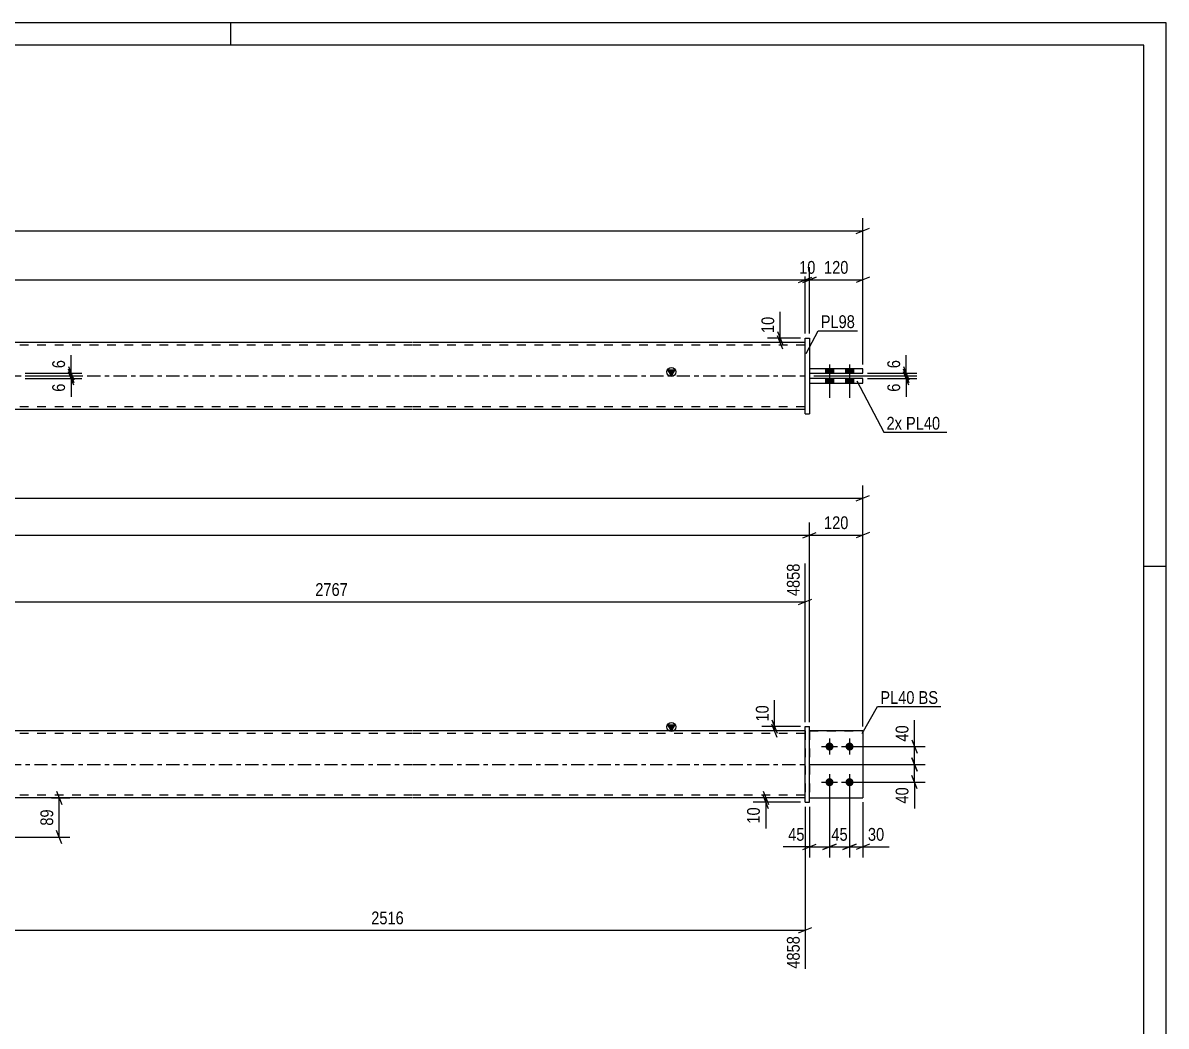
# Model space of a CAD drawing. Header units: millimetres. Extents: x 0 to 594, y 0 to 420.
# Drawn here: x 337.3 to 594, y 194.8 to 420 of the extents above; entities that cross this region are included whole.
import ezdxf

# ---------------------------------------------------------------- set-up
doc = ezdxf.new("R2010")
doc.units = ezdxf.units.MM
doc.linetypes.add('DXK_LINE_DOT2', pattern=[3.9198, 1.9599, -1.9599])
doc.linetypes.add('DXK_LINE_DOT3', pattern=[5.9187, 2.979, -0.9799, 0.9799, -0.9799])
doc.styles.add('Arial Narrow', font='ARIALN.TTF', dxfattribs={"height": 0.2})

# ---------------------------------------------------------------- blocks, each defined once
blk = doc.blocks.new('Unknown-580609276-1130')
at = {"color": 5, "linetype": 'Continuous'}
for p, q in [((594, 420), (0, 420)), ((384, 415), (384, 420)), ((594, 0), (594, 420)), ((589, 415), (5, 415)), ((589, 5), (589, 415)), ((594, 298), (589, 298))]:
    blk.add_line(p, q, dxfattribs=at)
blk = doc.blocks.new('Part-580609276-1695 - 1673')
at = {"color": 2, "linetype": 'Continuous'}
for p, q in [((525.93, 261.04), (513.93, 261.04)), ((525.93, 261.04), (525.93, 261.04)), ((525.93, 261.04), (525.93, 246.04)), ((513.93, 246.04), (525.93, 246.04))]:
    blk.add_line(p, q, dxfattribs=at)
at = {"color": 7, "linetype": 'DXK_LINE_DOT2'}
for p, q in [((513.93, 261.04), (525.93, 261.04)), ((513.93, 261.04), (513.93, 261.04)), ((513.93, 261.04), (513.93, 246.04)), ((513.93, 246.04), (525.93, 246.04))]:
    blk.add_line(p, q, dxfattribs=at)
blk = doc.blocks.new('Part-580609276-1700 - 1673')
at = {"linetype": 'Continuous'}
blk.add_hatch(color=2, dxfattribs=at).paths.add_polyline_path([(482.93, 261.04), (482.13, 262.44), (483.73, 262.44)])
at = {"color": 2, "linetype": 'Continuous'}
for p, q in [((482.93, 261.04), (482.13, 262.44)), ((482.13, 262.44), (483.73, 262.44)), ((483.73, 262.44), (482.93, 261.04)), ((424.83, 261.04), (91.32, 261.04)), ((512.93, 261.04), (424.93, 261.04)), ((424.83, 246.04), (91.32, 246.04)), ((512.93, 246.04), (424.93, 246.04))]:
    blk.add_line(p, q, dxfattribs=at)
at = {"color": 7, "linetype": 'DXK_LINE_DOT2'}
for p, q in [((424.83, 260.44), (91.32, 260.44)), ((512.93, 260.44), (424.93, 260.44)), ((512.93, 261.04), (512.93, 246.04)), ((424.83, 246.64), (91.32, 246.64)), ((512.93, 246.64), (424.93, 246.64))]:
    blk.add_line(p, q, dxfattribs=at)
at = {"color": 7, "linetype": 'DXK_LINE_DOT3'}
for p, q in [((91.32, 253.54), (424.83, 253.54)), ((424.93, 253.54), (512.93, 253.54))]:
    blk.add_line(p, q, dxfattribs=at)
at = {"color": 2, "linetype": 'Continuous'}
blk.add_circle((482.93, 261.94), 1, dxfattribs=at)
blk = doc.blocks.new('Part-580609276-1685 - 1673')
at = {"color": 2, "linetype": 'Continuous'}
for p, q in [((512.93, 262.04), (513.93, 262.04)), ((512.93, 245.04), (512.93, 262.04)), ((513.93, 245.03), (513.93, 262.04)), ((512.93, 245.03), (512.93, 245.04)), ((512.93, 245.04), (513.93, 245.04))]:
    blk.add_line(p, q, dxfattribs=at)
at = {"color": 7, "linetype": 'DXK_LINE_DOT2'}
for p, q in [((512.93, 262.03), (513.93, 262.03)), ((512.93, 245.03), (513.93, 245.03))]:
    blk.add_line(p, q, dxfattribs=at)
blk = doc.blocks.new('Part-580609276-1690 - 1673')
at = {"color": 7, "linetype": 'DXK_LINE_DOT2'}
for p, q in [((513.93, 261.04), (525.93, 261.04)), ((525.93, 261.04), (513.93, 261.04)), ((513.93, 261.04), (513.93, 261.04)), ((513.93, 261.04), (513.93, 246.04)), ((525.93, 261.04), (525.93, 261.04)), ((525.93, 261.04), (525.93, 246.04)), ((513.93, 246.04), (525.93, 246.04)), ((513.93, 246.04), (525.93, 246.04))]:
    blk.add_line(p, q, dxfattribs=at)
blk = doc.blocks.new('Bolt-580609276-1710 - 1673')
at = {"linetype": 'Continuous'}
for points in [[(518.43, 258.44), (518.61, 258.42), (518.79, 258.36), (518.96, 258.26), (519.1, 258.14), (519.21, 257.99), (519.28, 257.81), (519.32, 257.63), (519.32, 257.44), (519.28, 257.26), (519.21, 257.09), (519.1, 256.93), (518.96, 256.81), (518.79, 256.71), (518.61, 256.65), (518.43, 256.64), (518.24, 256.65), (518.06, 256.71), (517.9, 256.81), (517.76, 256.93), (517.65, 257.09), (517.57, 257.26), (517.53, 257.44), (517.53, 257.63), (517.57, 257.81), (517.65, 257.99), (517.76, 258.14), (517.9, 258.26), (518.06, 258.36), (518.24, 258.42)], [(522.93, 258.44), (523.11, 258.42), (523.29, 258.36), (523.46, 258.26), (523.6, 258.14), (523.71, 257.99), (523.78, 257.81), (523.82, 257.63), (523.82, 257.44), (523.78, 257.26), (523.71, 257.09), (523.6, 256.93), (523.46, 256.81), (523.29, 256.71), (523.11, 256.65), (522.93, 256.64), (522.74, 256.65), (522.56, 256.71), (522.4, 256.81), (522.26, 256.93), (522.15, 257.09), (522.07, 257.26), (522.03, 257.44), (522.03, 257.63), (522.07, 257.81), (522.15, 257.99), (522.26, 258.14), (522.4, 258.26), (522.56, 258.36), (522.74, 258.42)], [(518.43, 250.44), (518.61, 250.42), (518.79, 250.36), (518.96, 250.26), (519.1, 250.14), (519.21, 249.99), (519.28, 249.81), (519.32, 249.63), (519.32, 249.44), (519.28, 249.26), (519.21, 249.09), (519.1, 248.93), (518.96, 248.81), (518.79, 248.71), (518.61, 248.65), (518.43, 248.64), (518.24, 248.65), (518.06, 248.71), (517.9, 248.81), (517.76, 248.93), (517.65, 249.09), (517.57, 249.26), (517.53, 249.44), (517.53, 249.63), (517.57, 249.81), (517.65, 249.99), (517.76, 250.14), (517.9, 250.26), (518.06, 250.36), (518.24, 250.42)], [(522.93, 250.44), (523.11, 250.42), (523.29, 250.36), (523.46, 250.26), (523.6, 250.14), (523.71, 249.99), (523.78, 249.81), (523.82, 249.63), (523.82, 249.44), (523.78, 249.26), (523.71, 249.09), (523.6, 248.93), (523.46, 248.81), (523.29, 248.71), (523.11, 248.65), (522.93, 248.64), (522.74, 248.65), (522.56, 248.71), (522.4, 248.81), (522.26, 248.93), (522.15, 249.09), (522.07, 249.26), (522.03, 249.44), (522.03, 249.63), (522.07, 249.81), (522.15, 249.99), (522.26, 250.14), (522.4, 250.26), (522.56, 250.36), (522.74, 250.42)]]:
    blk.add_hatch(color=1, dxfattribs=at).paths.add_polyline_path(points)
at = {"color": 1, "linetype": 'Continuous'}
for p, q in [((518.43, 259.34), (518.43, 255.74)), ((522.93, 259.34), (522.93, 255.74)), ((516.63, 257.54), (520.23, 257.54)), ((521.13, 257.54), (524.73, 257.54)), ((516.63, 249.54), (520.23, 249.54)), ((518.43, 251.34), (518.43, 247.74)), ((521.13, 249.54), (524.73, 249.54)), ((522.93, 251.34), (522.93, 247.74))]:
    blk.add_line(p, q, dxfattribs=at)
blk = doc.blocks.new('Bolt-580609276-1371 - 1367')
at = {"linetype": 'Continuous'}
for points in [[(519.33, 342.34), (517.53, 342.34), (517.53, 341.34), (519.33, 341.34)], [(519.33, 342.34), (517.53, 342.34), (517.53, 341.34), (519.33, 341.34)], [(523.83, 342.34), (522.03, 342.34), (522.03, 341.34), (523.83, 341.34)], [(523.83, 342.34), (522.03, 342.34), (522.03, 341.34), (523.83, 341.34)], [(519.33, 340.14), (517.53, 340.14), (517.53, 339.14), (519.33, 339.14)], [(519.33, 340.14), (517.53, 340.14), (517.53, 339.14), (519.33, 339.14)], [(523.83, 340.14), (522.03, 340.14), (522.03, 339.14), (523.83, 339.14)], [(523.83, 340.14), (522.03, 340.14), (522.03, 339.14), (523.83, 339.14)]]:
    blk.add_hatch(color=1, dxfattribs=at).paths.add_polyline_path(points)
at = {"color": 1, "linetype": 'Continuous'}
for p, q in [((517.53, 342.34), (517.53, 341.34)), ((517.53, 342.34), (517.53, 341.34)), ((518.43, 343.34), (518.43, 335.84)), ((518.43, 343.34), (518.43, 335.84)), ((519.33, 342.34), (519.33, 341.34)), ((519.33, 342.34), (519.33, 341.34)), ((522.03, 342.34), (522.03, 341.34)), ((522.03, 342.34), (522.03, 341.34)), ((522.93, 343.34), (522.93, 335.84)), ((522.93, 343.34), (522.93, 335.84)), ((523.83, 342.34), (523.83, 341.34)), ((523.83, 342.34), (523.83, 341.34)), ((517.53, 340.14), (517.53, 339.14)), ((517.53, 340.14), (517.53, 339.14)), ((519.33, 340.14), (519.33, 339.14)), ((519.33, 340.14), (519.33, 339.14)), ((522.03, 340.14), (522.03, 339.14)), ((522.03, 340.14), (522.03, 339.14)), ((523.83, 340.14), (523.83, 339.14)), ((523.83, 340.14), (523.83, 339.14))]:
    blk.add_line(p, q, dxfattribs=at)
blk = doc.blocks.new('Part-580609276-1456 - 1367')
at = {"linetype": 'Continuous'}
blk.add_hatch(color=2, dxfattribs=at).paths.add_polyline_path([(482.93, 340.74), (482.13, 342.14), (483.73, 342.14)])
at = {"color": 2, "linetype": 'Continuous'}
for p, q in [((424.83, 348.24), (91.32, 348.24)), ((512.93, 348.24), (424.93, 348.24)), ((482.93, 340.74), (482.13, 342.14)), ((482.13, 342.14), (483.73, 342.14)), ((483.73, 342.14), (482.93, 340.74)), ((424.83, 333.24), (91.32, 333.24)), ((512.93, 333.24), (424.93, 333.24))]:
    blk.add_line(p, q, dxfattribs=at)
at = {"color": 7, "linetype": 'DXK_LINE_DOT2'}
for p, q in [((424.83, 347.64), (91.32, 347.64)), ((512.93, 347.64), (424.93, 347.64)), ((512.93, 333.24), (512.93, 348.24)), ((424.83, 333.84), (91.32, 333.84)), ((512.93, 333.84), (424.93, 333.84))]:
    blk.add_line(p, q, dxfattribs=at)
at = {"color": 7, "linetype": 'DXK_LINE_DOT3'}
for p, q in [((91.32, 340.74), (424.83, 340.74)), ((424.93, 340.74), (512.93, 340.74))]:
    blk.add_line(p, q, dxfattribs=at)
at = {"color": 2, "linetype": 'Continuous'}
blk.add_circle((482.93, 341.64), 1, dxfattribs=at)
blk = doc.blocks.new('Part-580609276-1461 - 1367')
at = {"color": 2, "linetype": 'Continuous'}
for p, q in [((525.93, 340.14), (513.93, 340.14)), ((513.93, 339.14), (525.93, 339.14)), ((525.93, 339.14), (525.93, 340.14))]:
    blk.add_line(p, q, dxfattribs=at)
at = {"color": 7, "linetype": 'DXK_LINE_DOT2'}
for p, q in [((513.93, 340.14), (513.93, 339.14)), ((525.93, 340.14), (513.93, 340.14)), ((513.93, 339.14), (525.93, 339.14))]:
    blk.add_line(p, q, dxfattribs=at)
blk = doc.blocks.new('Part-580609276-1433 - 1367')
at = {"color": 2, "linetype": 'Continuous'}
for p, q in [((512.93, 349.24), (512.93, 349.24)), ((512.93, 332.24), (512.93, 349.24)), ((512.93, 349.24), (513.93, 349.24)), ((513.93, 349.24), (513.93, 349.24)), ((513.93, 349.24), (513.93, 332.24)), ((512.93, 332.24), (513.93, 332.24)), ((512.93, 332.24), (512.93, 332.24)), ((513.93, 332.24), (513.93, 332.24))]:
    blk.add_line(p, q, dxfattribs=at)
at = {"color": 7, "linetype": 'DXK_LINE_DOT2'}
for p, q in [((512.93, 349.24), (513.93, 349.24)), ((512.93, 332.24), (513.93, 332.24)), ((513.93, 332.24), (513.93, 332.24))]:
    blk.add_line(p, q, dxfattribs=at)
blk = doc.blocks.new('Part-580609276-1466 - 1367')
at = {"color": 2, "linetype": 'Continuous'}
for p, q in [((525.93, 342.34), (513.93, 342.34)), ((525.93, 341.34), (525.93, 342.34)), ((513.93, 341.34), (525.93, 341.34))]:
    blk.add_line(p, q, dxfattribs=at)
at = {"color": 7, "linetype": 'DXK_LINE_DOT2'}
for p, q in [((513.93, 342.34), (513.93, 341.34)), ((525.93, 342.34), (513.93, 342.34)), ((513.93, 341.34), (525.93, 341.34))]:
    blk.add_line(p, q, dxfattribs=at)
blk = doc.blocks.new('StraightDimension-580609276-1936 - 1673')
at = {"color": 7, "linetype": 'Continuous'}
for p, q in [((503.53, 247.54), (504.73, 244.54)), ((504.73, 243.54), (503.53, 246.54)), ((511.93, 246.04), (501.28, 246.04)), ((511.93, 245.04), (501.28, 245.04)), ((504.13, 245.04), (504.13, 246.04))]:
    blk.add_line(p, q, dxfattribs=at)
at = {"color": 0}
blk.add_wipeout([(503.38, 244.51), (499.18, 244.51), (499.18, 239.65), (503.38, 239.65)], dxfattribs=at)
at = {"color": 7, "linetype": 'Continuous'}
blk.add_line((504.13, 245.04), (504.13, 239.13), dxfattribs=at)
blk.add_line((504.13, 245.04), (504.13, 239.13), dxfattribs=at)
at = {"color": 3, "style": 'Arial Narrow'}
blk.add_text('10', height=2.863, rotation=90.0002, dxfattribs=at).set_placement((502.78, 240.25))
blk = doc.blocks.new('StraightDimension-580609276-1955 - 1673')
at = {"color": 7, "linetype": 'Continuous'}
for p, q in [((518.43, 248.54), (518.43, 232.65)), ((522.93, 248.54), (522.93, 232.65)), ((516.93, 234.45), (519.93, 235.65)), ((518.43, 235.05), (522.93, 235.05)), ((524.43, 235.65), (521.43, 234.45))]:
    blk.add_line(p, q, dxfattribs=at)
at = {"color": 0}
blk.add_wipeout([(523.11, 235.8), (523.11, 240), (518.25, 240), (518.25, 235.8)], dxfattribs=at)
at = {"color": 3, "style": 'Arial Narrow'}
blk.add_text('45', height=2.863, dxfattribs=at).set_placement((518.85, 236.4))
blk = doc.blocks.new('StraightDimension-580609276-2017 - 1673')
at = {"color": 7, "linetype": 'Continuous'}
for p, q in [((536.89, 255.04), (538.09, 252.04)), ((513.93, 253.54), (539.89, 253.54)), ((537.49, 249.54), (537.49, 253.54)), ((523.93, 249.54), (539.89, 249.54)), ((538.09, 248.04), (536.89, 251.04))]:
    blk.add_line(p, q, dxfattribs=at)
at = {"color": 0}
blk.add_wipeout([(536.74, 249.01), (532.54, 249.01), (532.54, 244.15), (536.74, 244.15)], dxfattribs=at)
at = {"color": 7, "linetype": 'Continuous'}
blk.add_line((537.49, 249.54), (537.49, 243.63), dxfattribs=at)
blk.add_line((537.49, 249.54), (537.49, 243.63), dxfattribs=at)
at = {"color": 3, "style": 'Arial Narrow'}
blk.add_text('40', height=2.863, rotation=90.0002, dxfattribs=at).set_placement((536.14, 244.75))
blk = doc.blocks.new('StraightDimension-580609276-2031 - 1673')
at = {"color": 7, "linetype": 'Continuous'}
for p, q in [((511.93, 262.04), (503.25, 262.04)), ((505.5, 263.54), (506.7, 260.54)), ((506.7, 259.54), (505.5, 262.54)), ((506.1, 261.04), (506.1, 262.04)), ((511.93, 261.04), (503.25, 261.04))]:
    blk.add_line(p, q, dxfattribs=at)
at = {"color": 0}
blk.add_wipeout([(505.35, 267.42), (501.15, 267.42), (501.15, 262.56), (505.35, 262.56)], dxfattribs=at)
at = {"color": 7, "linetype": 'Continuous'}
blk.add_line((506.1, 262.04), (506.1, 267.94), dxfattribs=at)
blk.add_line((506.1, 262.04), (506.1, 267.94), dxfattribs=at)
at = {"color": 3, "style": 'Arial Narrow'}
blk.add_text('10', height=2.863, rotation=90.0002, dxfattribs=at).set_placement((504.75, 263.16))
blk = doc.blocks.new('StraightDimension-580609276-1760 - 1673')
at = {"color": 7, "linetype": 'Continuous'}
for p, q in [((300.35, 262.04), (300.35, 298.62)), ((512.93, 263.04), (512.93, 298.62)), ((301.85, 290.61), (298.85, 289.41)), ((511.43, 289.41), (514.43, 290.61)), ((300.35, 290.01), (512.93, 290.01))]:
    blk.add_line(p, q, dxfattribs=at)
at = {"color": 0, "linetype": 'Continuous'}
blk.add_wipeout([(512.33, 299.22), (508.13, 299.22), (508.13, 290.71), (512.33, 290.71)], dxfattribs=at)
at = {"color": 0}
blk.add_wipeout([(410.9, 290.76), (410.9, 294.96), (402.38, 294.96), (402.38, 290.76)], dxfattribs=at)
at = {"color": 3, "linetype": 'Continuous', "style": 'Arial Narrow'}
blk.add_text('4858', height=2.863, rotation=90.0002, dxfattribs=at).set_placement((511.73, 291.31))
at = {"color": 3, "style": 'Arial Narrow'}
blk.add_text('2767', height=2.863, dxfattribs=at).set_placement((402.98, 291.36))
blk = doc.blocks.new('StraightDimension-580609276-2050 - 1673')
at = {"color": 7, "linetype": 'Continuous'}
for p, q in [((512.43, 304.41), (515.43, 305.61)), ((513.93, 263.04), (513.93, 307.86)), ((90.32, 305.01), (513.93, 305.01))]:
    blk.add_line(p, q, dxfattribs=at)
blk = doc.blocks.new('StraightDimension-580609276-2040 - 1673')
at = {"color": 7, "linetype": 'Continuous'}
for p, q in [((512.43, 304.41), (515.43, 305.61)), ((513.93, 263.04), (513.93, 307.86)), ((527.43, 305.61), (524.43, 304.41)), ((525.93, 262.04), (525.93, 307.86)), ((513.93, 305.01), (525.93, 305.01))]:
    blk.add_line(p, q, dxfattribs=at)
at = {"color": 0}
blk.add_wipeout([(523.27, 305.76), (523.27, 309.96), (516.59, 309.96), (516.59, 305.76)], dxfattribs=at)
at = {"color": 3, "style": 'Arial Narrow'}
blk.add_text('120', height=2.863, dxfattribs=at).set_placement((517.19, 306.36))
blk = doc.blocks.new('StraightDimension-580609276-1945 - 1673')
at = {"color": 7, "linetype": 'Continuous'}
for p, q in [((518.43, 248.54), (518.43, 232.65)), ((513.93, 244.04), (513.93, 232.65)), ((512.43, 234.45), (515.43, 235.65)), ((513.93, 235.05), (518.43, 235.05)), ((519.93, 235.65), (516.93, 234.45))]:
    blk.add_line(p, q, dxfattribs=at)
at = {"color": 0}
blk.add_wipeout([(513.4, 235.8), (513.4, 240), (508.55, 240), (508.55, 235.8)], dxfattribs=at)
at = {"color": 7, "linetype": 'Continuous'}
blk.add_line((513.93, 235.05), (508.02, 235.05), dxfattribs=at)
blk.add_line((513.93, 235.05), (508.02, 235.05), dxfattribs=at)
at = {"color": 3, "style": 'Arial Narrow'}
blk.add_text('45', height=2.863, dxfattribs=at).set_placement((509.15, 236.4))
blk = doc.blocks.new('StraightDimension-580609276-1746 - 1673')
at = {"color": 7, "linetype": 'Continuous'}
for p, q in [((525.93, 262.04), (525.93, 316.16)), ((78.32, 313.31), (525.93, 313.31)), ((524.43, 312.71), (527.43, 313.91))]:
    blk.add_line(p, q, dxfattribs=at)
blk = doc.blocks.new('StraightDimension-580609276-1838 - 1673')
at = {"color": 7, "linetype": 'Continuous'}
for p, q in [((325.47, 245.04), (325.47, 198.98)), ((512.93, 244.04), (512.93, 207.68)), ((326.97, 216.89), (323.97, 215.69)), ((325.47, 216.29), (512.93, 216.29)), ((511.43, 215.69), (514.43, 216.89))]:
    blk.add_line(p, q, dxfattribs=at)
at = {"color": 0}
blk.add_wipeout([(423.46, 217.04), (423.46, 221.24), (414.94, 221.24), (414.94, 217.04)], dxfattribs=at)
at = {"color": 0, "linetype": 'Continuous'}
blk.add_wipeout([(512.33, 215.59), (508.13, 215.59), (508.13, 207.08), (512.33, 207.08)], dxfattribs=at)
at = {"color": 3, "style": 'Arial Narrow'}
blk.add_text('2516', height=2.863, dxfattribs=at).set_placement((415.54, 217.64))
at = {"color": 3, "linetype": 'Continuous', "style": 'Arial Narrow'}
blk.add_text('4858', height=2.863, rotation=90.0002, dxfattribs=at).set_placement((511.73, 207.68))
blk = doc.blocks.new('StraightDimension-580609276-1965 - 1673')
at = {"color": 7, "linetype": 'Continuous'}
for p, q in [((522.93, 248.54), (522.93, 232.65)), ((525.93, 245.04), (525.93, 232.65)), ((521.43, 234.45), (524.43, 235.65)), ((522.93, 235.05), (525.93, 235.05)), ((527.43, 235.65), (524.43, 234.45))]:
    blk.add_line(p, q, dxfattribs=at)
at = {"color": 0}
blk.add_wipeout([(531.31, 235.8), (531.31, 240), (526.45, 240), (526.45, 235.8)], dxfattribs=at)
at = {"color": 7, "linetype": 'Continuous'}
blk.add_line((525.93, 235.05), (531.83, 235.05), dxfattribs=at)
blk.add_line((525.93, 235.05), (531.83, 235.05), dxfattribs=at)
at = {"color": 3, "style": 'Arial Narrow'}
blk.add_text('30', height=2.863, dxfattribs=at).set_placement((527.05, 236.4))
blk = doc.blocks.new('StraightDimension-580609276-1993 - 1673')
at = {"color": 7, "linetype": 'Continuous'}
for p, q in [((344.88, 247.54), (346.08, 244.54)), ((343.75, 246.04), (347.88, 246.04)), ((345.48, 237.18), (345.48, 246.04)), ((332.52, 237.18), (347.88, 237.18)), ((346.08, 235.68), (344.88, 238.68))]:
    blk.add_line(p, q, dxfattribs=at)
at = {"color": 0}
blk.add_wipeout([(344.73, 244.04), (340.53, 244.04), (340.53, 239.18), (344.73, 239.18)], dxfattribs=at)
at = {"color": 3, "style": 'Arial Narrow'}
blk.add_text('89', height=2.863, rotation=90.0002, dxfattribs=at).set_placement((344.13, 239.78))
blk = doc.blocks.new('StraightDimension-580609276-2004 - 1673')
at = {"color": 7, "linetype": 'Continuous'}
for p, q in [((523.93, 257.54), (539.89, 257.54)), ((536.89, 259.04), (538.09, 256.04)), ((537.49, 253.54), (537.49, 257.54)), ((538.09, 252.04), (536.89, 255.04)), ((513.93, 253.54), (539.89, 253.54))]:
    blk.add_line(p, q, dxfattribs=at)
at = {"color": 0}
blk.add_wipeout([(536.74, 262.92), (532.54, 262.92), (532.54, 258.06), (536.74, 258.06)], dxfattribs=at)
at = {"color": 7, "linetype": 'Continuous'}
blk.add_line((537.49, 257.54), (537.49, 263.44), dxfattribs=at)
blk.add_line((537.49, 257.54), (537.49, 263.44), dxfattribs=at)
at = {"color": 3, "style": 'Arial Narrow'}
blk.add_text('40', height=2.863, rotation=90.0002, dxfattribs=at).set_placement((536.14, 258.66))
blk = doc.blocks.new('StraightDimension-580609276-1540 - 1367')
at = {"color": 7, "linetype": 'Continuous'}
for p, q in [((347.54, 342.84), (348.74, 339.84)), ((348.74, 339.24), (347.54, 342.24)), ((337.83, 341.34), (350.54, 341.34)), ((337.83, 340.74), (350.54, 340.74)), ((348.14, 340.74), (348.14, 341.34))]:
    blk.add_line(p, q, dxfattribs=at)
at = {"color": 0}
blk.add_wipeout([(347.39, 344.89), (343.19, 344.89), (343.19, 341.87), (347.39, 341.87)], dxfattribs=at)
at = {"color": 7, "linetype": 'Continuous'}
blk.add_line((348.14, 341.34), (348.14, 345.42), dxfattribs=at)
blk.add_line((348.14, 341.34), (348.14, 345.42), dxfattribs=at)
at = {"color": 3, "style": 'Arial Narrow'}
blk.add_text('6', height=2.86, rotation=90.0002, dxfattribs=at).set_placement((346.79, 342.47))
blk = doc.blocks.new('StraightDimension-580609276-1536 - 1367')
at = {"color": 7, "linetype": 'Continuous'}
for p, q in [((347.54, 342.24), (348.74, 339.24)), ((348.74, 338.64), (347.54, 341.64)), ((337.83, 340.74), (350.54, 340.74)), ((337.83, 340.14), (350.54, 340.14)), ((348.14, 340.14), (348.14, 340.74))]:
    blk.add_line(p, q, dxfattribs=at)
at = {"color": 0}
blk.add_wipeout([(347.39, 339.62), (343.19, 339.62), (343.19, 336.59), (347.39, 336.59)], dxfattribs=at)
at = {"color": 7, "linetype": 'Continuous'}
blk.add_line((348.14, 340.14), (348.14, 336.06), dxfattribs=at)
blk.add_line((348.14, 340.14), (348.14, 336.06), dxfattribs=at)
at = {"color": 3, "style": 'Arial Narrow'}
blk.add_text('6', height=2.86, rotation=90.0002, dxfattribs=at).set_placement((346.79, 337.19))
blk = doc.blocks.new('StraightDimension-580609276-1545 - 1367')
at = {"color": 7, "linetype": 'Continuous'}
for p, q in [((525.93, 343.34), (525.93, 376.19)), ((78.32, 373.34), (525.93, 373.34)), ((524.43, 372.74), (527.43, 373.94))]:
    blk.add_line(p, q, dxfattribs=at)
blk = doc.blocks.new('StraightDimension-580609276-1576 - 1367')
at = {"color": 7, "linetype": 'Continuous'}
for p, q in [((512.93, 350.24), (512.93, 365.18)), ((91.32, 362.33), (512.93, 362.33)), ((511.43, 361.73), (514.43, 362.93))]:
    blk.add_line(p, q, dxfattribs=at)
blk = doc.blocks.new('StraightDimension-580609276-1586 - 1367')
at = {"color": 7, "linetype": 'Continuous'}
for p, q in [((512.93, 350.24), (512.93, 365.18)), ((513.93, 350.24), (513.93, 365.18)), ((511.43, 361.73), (514.43, 362.93)), ((515.43, 362.93), (512.43, 361.73)), ((512.93, 362.33), (513.93, 362.33))]:
    blk.add_line(p, q, dxfattribs=at)
at = {"color": 0}
blk.add_wipeout([(515.86, 363.08), (515.86, 367.28), (511, 367.28), (511, 363.08)], dxfattribs=at)
at = {"color": 3, "style": 'Arial Narrow'}
blk.add_text('10', height=2.863, dxfattribs=at).set_placement((511.6, 363.68))
blk = doc.blocks.new('StraightDimension-580609276-1596 - 1367')
at = {"color": 7, "linetype": 'Continuous'}
for p, q in [((513.93, 350.24), (513.93, 365.18)), ((525.93, 343.34), (525.93, 365.18)), ((512.43, 361.73), (515.43, 362.93)), ((513.93, 362.33), (525.93, 362.33)), ((527.43, 362.93), (524.43, 361.73))]:
    blk.add_line(p, q, dxfattribs=at)
at = {"color": 0}
blk.add_wipeout([(523.27, 363.08), (523.27, 367.28), (516.59, 367.28), (516.59, 363.08)], dxfattribs=at)
at = {"color": 3, "style": 'Arial Narrow'}
blk.add_text('120', height=2.863, dxfattribs=at).set_placement((517.19, 363.68))
blk = doc.blocks.new('StraightDimension-580609276-1607 - 1367')
at = {"color": 7, "linetype": 'Continuous'}
for p, q in [((511.93, 349.24), (504.5, 349.24)), ((506.75, 350.74), (507.95, 347.74)), ((507.95, 346.74), (506.75, 349.74)), ((507.35, 348.24), (507.35, 349.24)), ((511.93, 348.24), (504.5, 348.24))]:
    blk.add_line(p, q, dxfattribs=at)
at = {"color": 0}
blk.add_wipeout([(506.6, 354.62), (502.4, 354.62), (502.4, 349.77), (506.6, 349.77)], dxfattribs=at)
at = {"color": 7, "linetype": 'Continuous'}
blk.add_line((507.35, 349.24), (507.35, 355.15), dxfattribs=at)
blk.add_line((507.35, 349.24), (507.35, 355.15), dxfattribs=at)
at = {"color": 3, "style": 'Arial Narrow'}
blk.add_text('10', height=2.863, rotation=90.0002, dxfattribs=at).set_placement((506, 350.37))
blk = doc.blocks.new('StraightDimension-580609276-1618 - 1367')
at = {"color": 7, "linetype": 'Continuous'}
for p, q in [((535.02, 342.24), (536.22, 339.24)), ((536.22, 338.64), (535.02, 341.64)), ((514.93, 340.74), (538.02, 340.74)), ((526.93, 340.14), (538.02, 340.14)), ((535.62, 340.14), (535.62, 340.74))]:
    blk.add_line(p, q, dxfattribs=at)
at = {"color": 0}
blk.add_wipeout([(534.87, 339.62), (530.67, 339.62), (530.67, 336.59), (534.87, 336.59)], dxfattribs=at)
at = {"color": 7, "linetype": 'Continuous'}
blk.add_line((535.62, 340.14), (535.62, 336.06), dxfattribs=at)
blk.add_line((535.62, 340.14), (535.62, 336.06), dxfattribs=at)
at = {"color": 3, "style": 'Arial Narrow'}
blk.add_text('6', height=2.86, rotation=90.0002, dxfattribs=at).set_placement((534.27, 337.19))
blk = doc.blocks.new('StraightDimension-580609276-1627 - 1367')
at = {"color": 7, "linetype": 'Continuous'}
for p, q in [((535.02, 342.84), (536.22, 339.84)), ((536.22, 339.24), (535.02, 342.24)), ((514.93, 340.74), (538.02, 340.74)), ((526.93, 341.34), (538.02, 341.34)), ((535.62, 340.74), (535.62, 341.34))]:
    blk.add_line(p, q, dxfattribs=at)
at = {"color": 0}
blk.add_wipeout([(534.87, 344.89), (530.67, 344.89), (530.67, 341.87), (534.87, 341.87)], dxfattribs=at)
at = {"color": 7, "linetype": 'Continuous'}
blk.add_line((535.62, 341.34), (535.62, 345.42), dxfattribs=at)
blk.add_line((535.62, 341.34), (535.62, 345.42), dxfattribs=at)
at = {"color": 3, "style": 'Arial Narrow'}
blk.add_text('6', height=2.86, rotation=90.0002, dxfattribs=at).set_placement((534.27, 342.47))
blk = doc.blocks.new('MarkSet-580609276-2083 - 1673')
at = {"color": 0}
blk.add_wipeout([(537.51, 267.12), (537.51, 270.12), (529.83, 270.12), (529.83, 267.12)], dxfattribs=at)
blk.add_wipeout([(537.51, 267.12), (537.51, 270.12), (529.83, 270.12), (529.83, 267.12)], dxfattribs=at)
at = {"color": 30, "linetype": 'Continuous'}
blk.add_line((525.73, 260.46), (529.23, 266.52), dxfattribs=at)
at = {"color": 0}
blk.add_wipeout([(542.79, 267.12), (542.79, 270.12), (538.41, 270.12), (538.41, 267.12)], dxfattribs=at)
blk.add_wipeout([(542.79, 267.12), (542.79, 270.12), (538.41, 270.12), (538.41, 267.12)], dxfattribs=at)
at = {"color": 30, "linetype": 'Continuous'}
blk.add_line((529.23, 266.52), (543.39, 266.52), dxfattribs=at)
at = {"color": 3, "style": 'Arial Narrow'}
for s, p in [('PL40', (529.83, 267.12)), ('BS', (538.41, 267.12))]:
    blk.add_text(s, height=2.863, dxfattribs=at).set_placement(p)
blk = doc.blocks.new('MarkSet-580609276-1658 - 1367')
at = {"color": 0}
blk.add_wipeout([(534.69, 328.69), (534.69, 331.69), (531.22, 331.69), (531.22, 328.69)], dxfattribs=at)
blk.add_wipeout([(534.69, 328.69), (534.69, 331.69), (531.22, 331.69), (531.22, 328.69)], dxfattribs=at)
at = {"color": 30, "linetype": 'Continuous'}
blk.add_line((524.58, 339.66), (530.62, 328.09), dxfattribs=at)
at = {"color": 0}
blk.add_wipeout([(543.26, 328.69), (543.26, 331.69), (535.59, 331.69), (535.59, 328.69)], dxfattribs=at)
blk.add_wipeout([(543.26, 328.69), (543.26, 331.69), (535.59, 331.69), (535.59, 328.69)], dxfattribs=at)
at = {"color": 30, "linetype": 'Continuous'}
blk.add_line((530.62, 328.09), (544.76, 328.09), dxfattribs=at)
at = {"color": 3, "style": 'Arial Narrow'}
for s, p in [('2x', (531.22, 328.69)), ('PL40', (535.59, 328.69))]:
    blk.add_text(s, height=2.863, dxfattribs=at).set_placement(p)
blk = doc.blocks.new('Mark-580609276-1429 - 1367')
at = {"color": 0}
blk.add_wipeout([(524.12, 351.49), (524.12, 354.49), (516.45, 354.49), (516.45, 351.49)], dxfattribs=at)
blk.add_wipeout([(524.12, 351.49), (524.12, 354.49), (516.45, 354.49), (516.45, 351.49)], dxfattribs=at)
at = {"color": 30, "linetype": 'Continuous'}
for p, q in [((513.16, 345.81), (515.85, 350.89)), ((515.85, 350.89), (524.72, 350.89))]:
    blk.add_line(p, q, dxfattribs=at)
at = {"color": 3, "style": 'Arial Narrow'}
blk.add_text('PL98', height=2.863, dxfattribs=at).set_placement((516.45, 351.49))

msp = doc.modelspace()

# ---------------------------------------------------------------- block references
for name in ['Unknown-580609276-1130', 'Part-580609276-1433 - 1367', 'Part-580609276-1456 - 1367', 'Part-580609276-1466 - 1367', 'Bolt-580609276-1371 - 1367', 'Part-580609276-1461 - 1367', 'Part-580609276-1700 - 1673', 'Part-580609276-1685 - 1673', 'Part-580609276-1695 - 1673', 'Part-580609276-1690 - 1673', 'Bolt-580609276-1710 - 1673']:
    msp.add_blockref(name, (0, 0))

# ---------------------------------------------------------------- next in the draw order: block references
for name in ['StraightDimension-580609276-1540 - 1367', 'StraightDimension-580609276-2031 - 1673', 'StraightDimension-580609276-1936 - 1673', 'StraightDimension-580609276-1955 - 1673']:
    msp.add_blockref(name, (0, 0))

# ---------------------------------------------------------------- next in the draw order: block references
for name in ['StraightDimension-580609276-1536 - 1367', 'StraightDimension-580609276-1760 - 1673', 'StraightDimension-580609276-2017 - 1673']:
    msp.add_blockref(name, (0, 0))

# ---------------------------------------------------------------- next in the draw order: block references
for name in ['StraightDimension-580609276-1545 - 1367', 'StraightDimension-580609276-2050 - 1673', 'StraightDimension-580609276-1945 - 1673', 'StraightDimension-580609276-1965 - 1673']:
    msp.add_blockref(name, (0, 0))

# ---------------------------------------------------------------- next in the draw order: block references
for name in ['StraightDimension-580609276-1576 - 1367', 'StraightDimension-580609276-2040 - 1673', 'StraightDimension-580609276-1838 - 1673']:
    msp.add_blockref(name, (0, 0))

# ---------------------------------------------------------------- next in the draw order: block references
for name in ['StraightDimension-580609276-1586 - 1367', 'StraightDimension-580609276-1746 - 1673', 'StraightDimension-580609276-1993 - 1673']:
    msp.add_blockref(name, (0, 0))

# ---------------------------------------------------------------- next in the draw order: block references
for name in ['StraightDimension-580609276-1596 - 1367', 'StraightDimension-580609276-2004 - 1673']:
    msp.add_blockref(name, (0, 0))

# ---------------------------------------------------------------- next in the draw order: block references
for name in ['StraightDimension-580609276-1607 - 1367', 'StraightDimension-580609276-1618 - 1367', 'MarkSet-580609276-2083 - 1673']:
    msp.add_blockref(name, (0, 0))

# ---------------------------------------------------------------- next in the draw order: block references
msp.add_blockref('StraightDimension-580609276-1627 - 1367', (0, 0))

# ---------------------------------------------------------------- next in the draw order: block references
for name in ['Mark-580609276-1429 - 1367', 'MarkSet-580609276-1658 - 1367']:
    msp.add_blockref(name, (0, 0))

doc.saveas('drawing.dxf')
